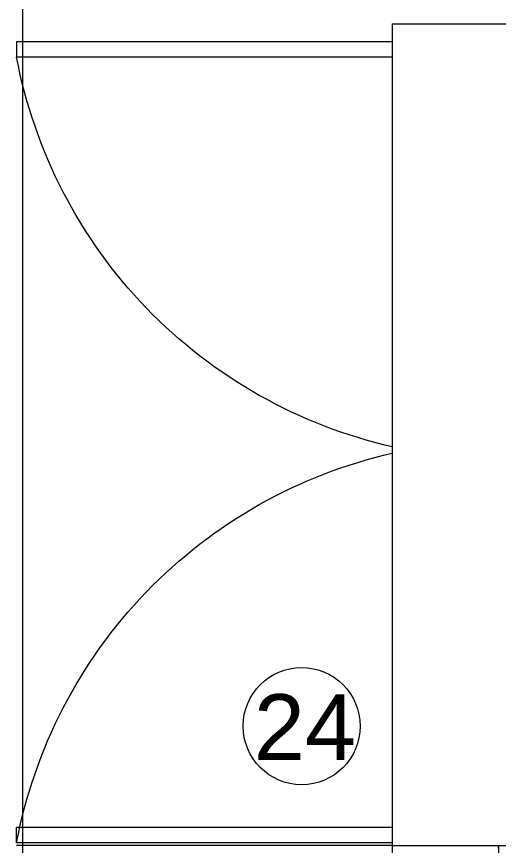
# Model space of a CAD drawing. Header units: millimetres. Extents: x -159872 to 386485, y -250577 to 158966.
# Drawn here: x 158171 to 158757, y 11835 to 12843 of the extents above; entities that cross this region are included whole.
import ezdxf

# ---------------------------------------------------------------- set-up
doc = ezdxf.new("R2010")
doc.units = ezdxf.units.MM
doc.layers.add('LDS-equipment-kitchen equipment', color=3, linetype='Continuous', lineweight=13)
doc.styles.add('Swiss 721 Light Extended BT', font='')
doc.styles.get('Swiss 721 Light Extended BT').set_extended_font_data('Swiss 721 Light Extended BT')

# ---------------------------------------------------------------- blocks, each defined once
blk = doc.blocks.new('Group-348')
at = {"layer": 'LDS-equipment-kitchen equipment'}
for points in [[(97954.6, 49291.3, 0), (97954.6, 48292.3, 0)], [(97954.6, 49291.3, 0), (98708.3, 49291.3, 0)], [(97954.6, 49269.4, 0), (97497.7, 49269.4, 0)], [(97497.7, 49269.4, 0), (97497.7, 49250.7, 0)], [(97954.6, 49250.7, 0), (97497.7, 49250.7, 0)], [(97954.6, 48777, 0), (97944, 48779.5, 0), (97933.5, 48782.2, 0), (97923, 48785.1, 0), (97912.6, 48788.2, 0), (97902.2, 48791.4, 0), (97891.9, 48794.9, 0), (97881.6, 48798.5, 0), (97871.4, 48802.4, 0), (97861.3, 48806.4, 0), (97851.3, 48810.6, 0), (97841.3, 48815, 0), (97831.4, 48819.5, 0), (97821.6, 48824.3, 0), (97811.9, 48829.2, 0), (97802.3, 48834.3, 0), (97792.8, 48839.5, 0), (97783.4, 48845, 0), (97774, 48850.6, 0), (97764.8, 48856.3, 0), (97755.7, 48862.3, 0), (97746.7, 48868.4, 0), (97737.8, 48874.7, 0), (97729, 48881.1, 0), (97720.3, 48887.7, 0), (97711.8, 48894.4, 0), (97703.4, 48901.3, 0), (97695.1, 48908.3, 0), (97686.9, 48915.5, 0), (97678.9, 48922.9, 0), (97671, 48930.3, 0), (97663.2, 48938, 0), (97655.6, 48945.7, 0), (97648.1, 48953.6, 0), (97640.8, 48961.7, 0), (97633.6, 48969.8, 0), (97626.5, 48978.1, 0), (97619.6, 48986.6, 0), (97612.9, 48995.1, 0), (97606.3, 49003.8, 0), (97599.9, 49012.6, 0), (97593.6, 49021.5, 0), (97587.5, 49030.5, 0), (97581.6, 49039.6, 0), (97575.8, 49048.8, 0), (97570.2, 49058.1, 0), (97564.8, 49067.6, 0), (97559.5, 49077.1, 0), (97554.4, 49086.7, 0), (97549.5, 49096.4, 0), (97544.8, 49106.2, 0), (97540.2, 49116.1, 0), (97535.9, 49126.1, 0), (97531.7, 49136.1, 0), (97527.6, 49146.2, 0), (97523.8, 49156.4, 0), (97520.2, 49166.7, 0), (97516.7, 49177, 0), (97513.4, 49187.4, 0), (97510.3, 49197.8, 0), (97507.5, 49208.3, 0), (97504.7, 49218.8, 0), (97502.2, 49229.4, 0), (97499.9, 49240, 0), (97497.8, 49250.7, 0)], [(97497.8, 48295.5, 0), (97499.9, 48306.2, 0), (97502.2, 48316.8, 0), (97504.7, 48327.4, 0), (97507.5, 48337.9, 0), (97510.3, 48348.4, 0), (97513.4, 48358.8, 0), (97516.7, 48369.2, 0), (97520.2, 48379.5, 0), (97523.8, 48389.8, 0), (97527.6, 48400, 0), (97531.7, 48410.1, 0), (97535.9, 48420.1, 0), (97540.2, 48430.1, 0), (97544.8, 48440, 0), (97549.5, 48449.8, 0), (97554.4, 48459.5, 0), (97559.5, 48469.1, 0), (97564.8, 48478.6, 0), (97570.2, 48488.1, 0), (97575.8, 48497.4, 0), (97581.6, 48506.6, 0), (97587.5, 48515.7, 0), (97593.6, 48524.7, 0), (97599.9, 48533.6, 0), (97606.3, 48542.4, 0), (97612.9, 48551.1, 0), (97619.6, 48559.6, 0), (97626.5, 48568.1, 0), (97633.6, 48576.4, 0), (97640.8, 48584.5, 0), (97648.1, 48592.6, 0), (97655.6, 48600.5, 0), (97663.2, 48608.2, 0), (97671, 48615.8, 0), (97678.9, 48623.3, 0), (97686.9, 48630.7, 0), (97695.1, 48637.9, 0), (97703.4, 48644.9, 0), (97711.8, 48651.8, 0), (97720.3, 48658.5, 0), (97729, 48665.1, 0), (97737.8, 48671.5, 0), (97746.7, 48677.8, 0), (97755.7, 48683.9, 0), (97764.8, 48689.8, 0), (97774, 48695.6, 0), (97783.4, 48701.2, 0), (97792.8, 48706.7, 0), (97802.3, 48711.9, 0), (97811.9, 48717, 0), (97821.6, 48721.9, 0), (97831.4, 48726.7, 0), (97841.3, 48731.2, 0), (97851.3, 48735.6, 0), (97861.3, 48739.8, 0), (97871.4, 48743.8, 0), (97881.6, 48747.6, 0), (97891.9, 48751.3, 0), (97902.2, 48754.8, 0), (97912.6, 48758, 0), (97923, 48761.1, 0), (97933.5, 48764, 0), (97944, 48766.7, 0), (97954.6, 48769.2, 0)], [(97954.6, 48314.1, 0), (97497.7, 48314.1, 0)], [(97497.7, 48295.5, 0), (97497.7, 48314.1, 0)], [(97954.6, 48295.5, 0), (97497.7, 48295.5, 0)], [(97954.6, 48292.3, 0), (98708.3, 48292.3, 0)]]:
    blk.add_polyline3d(points, dxfattribs=at)
blk = doc.blocks.new('Group-349')
at = {"layer": 'LDS-equipment-kitchen equipment'}
for points in [[(97954.6, 48292.3, 0), (97497.7, 48292.3, 0)], [(97954.6, 48292.3, 0), (97954.6, 46793.8, 0)], [(97954.6, 48292.3, 0), (98083.7, 48292.3, 0)], [(97954.6, 48292.3, 0), (98708.3, 48292.3, 0)], [(98083.7, 48292.3, 0), (98083.7, 46793.8, 0)], [(98083.7, 48288.8, 0), (98083.7, 48292.3, 0)]]:
    blk.add_polyline3d(points, dxfattribs=at)
blk = doc.blocks.new('Group-410')
at = {"layer": 'LDS-equipment-kitchen equipment'}
blk.add_line((97504.5, 51668.5), (97505.2, 46538.1), dxfattribs=at)
blk.add_circle((97844.4, 48437.3), 71.2, dxfattribs=at)
for name in ['Group-348', 'Group-349']:
    blk.add_blockref(name, (0, 0), dxfattribs=at)
at = {"layer": 'LDS-equipment-kitchen equipment', "insert": (97848.4, 48436.1), "char_height": 80, "attachment_point": 5, "rotation": 0.0005, "line_spacing_factor": 0.25, "style": 'Swiss 721 Light Extended BT'}
blk.add_mtext('24', dxfattribs=at)

msp = doc.modelspace()

# ---------------------------------------------------------------- block references
at = {"layer": 'LDS-equipment-kitchen equipment', "color": 7}
msp.add_blockref('Group-410', (60673.51323, -36457.51522), dxfattribs=at)

doc.saveas('drawing.dxf')
